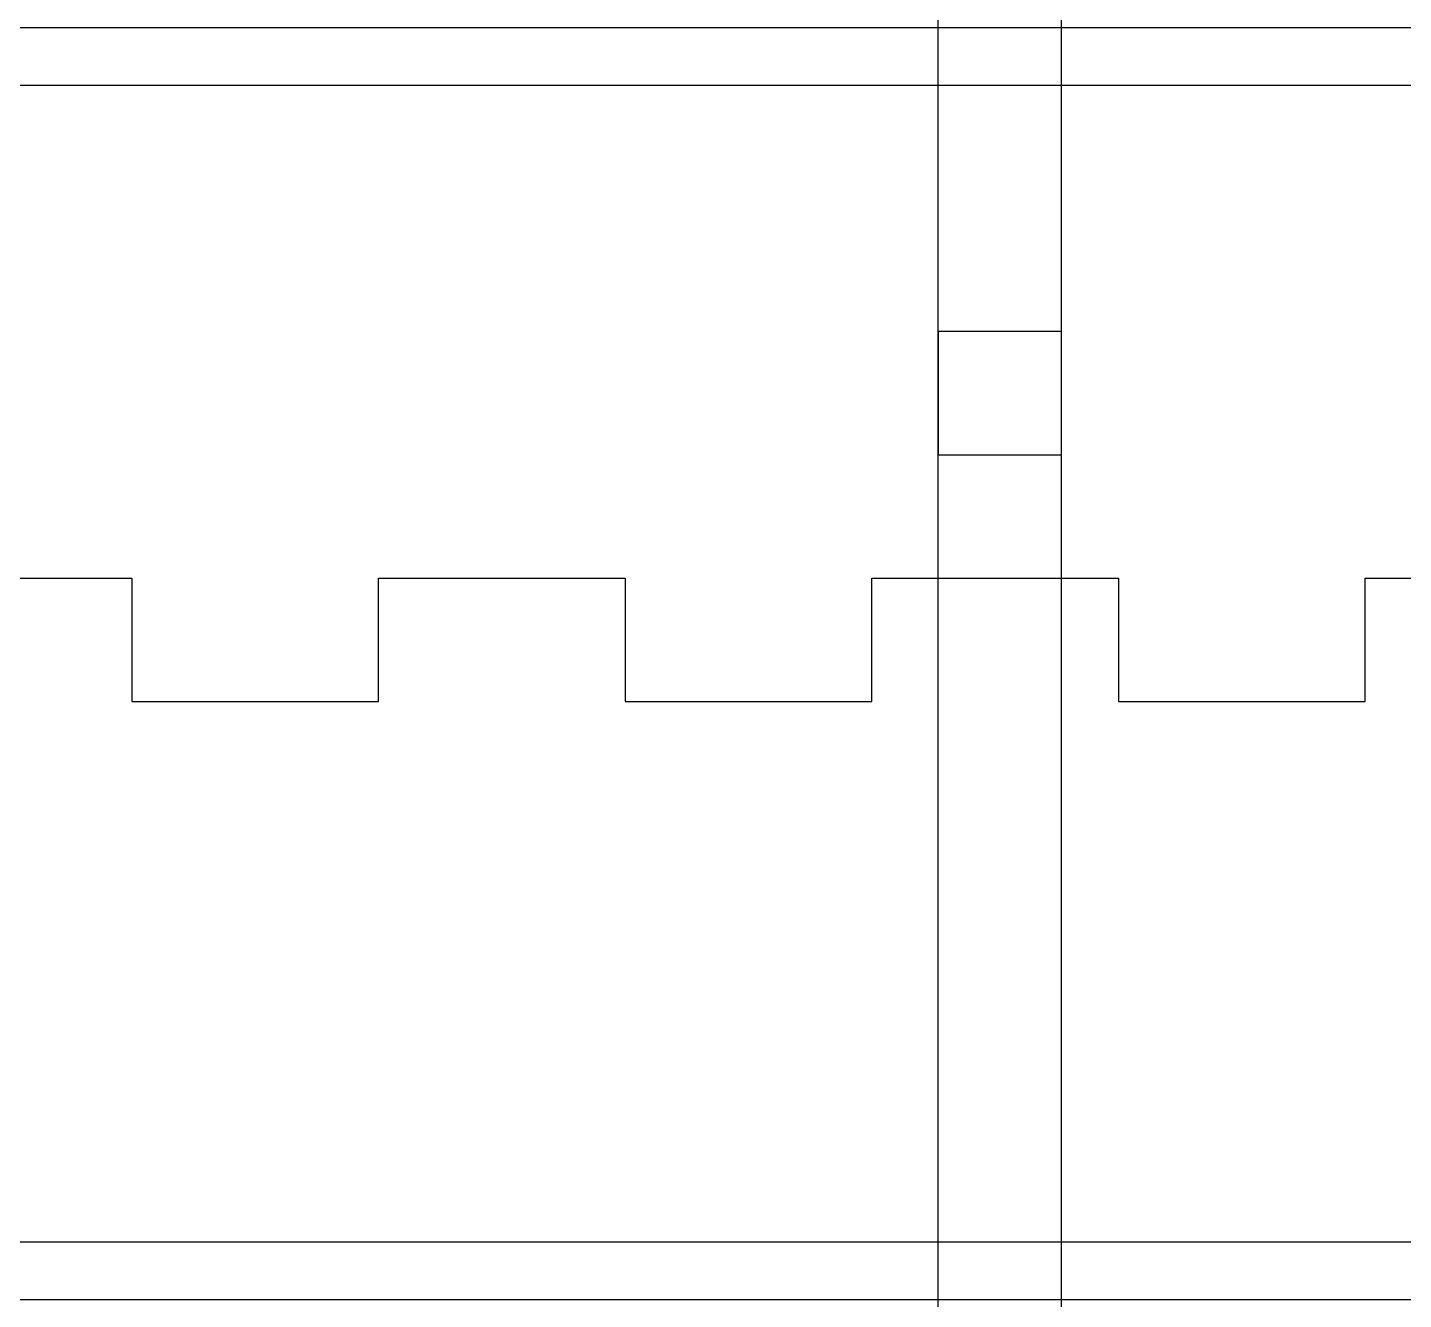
# Model space of a CAD drawing. Header units: millimetres. Extents: x -118 to 1034, y -150 to 646.
# Drawn here: x 502.4 to 569.4, y 345.3 to 407.2 of the extents above; entities that cross this region are included whole.
import ezdxf

# ---------------------------------------------------------------- set-up
doc = ezdxf.new("R2010")
doc.units = ezdxf.units.MM
doc.layers.add('Holes', color=1, linetype='Continuous', plot=False)
doc.layers.add('TabGuides', color=3, linetype='Continuous')
doc.layers.add('text', color=5, linetype='Continuous')

msp = doc.modelspace()

# ---------------------------------------------------------------- linework, layer by layer
for p, q in [((435.5074, 407.1942), (644.0074, 407.1942)), ((435.5074, 407.1942), (644.0074, 407.1942)), ((435.5074, 407.1942), (644.0074, 407.1942)), ((435.5074, 407.1942), (644.0074, 407.1942)), ((435.5074, 407.1942), (644.0074, 407.1942)), ((435.5074, 407.1942), (644.0074, 407.1942)), ((435.5074, 407.1942), (644.0074, 407.1942)), ((435.5074, 407.1942), (644.0074, 407.1942)), ((435.5074, 407.1942), (644.0074, 407.1942)), ((435.5074, 407.1942), (644.0074, 407.1942)), ((435.5074, 407.1942), (644.0074, 407.1942)), ((435.5074, 407.1942), (644.0074, 407.1942)), ((435.5074, 407.1942), (644.0074, 407.1942)), ((435.5074, 407.1942), (644.0074, 407.1942)), ((435.5074, 407.1942), (644.0074, 407.1942)), ((435.5074, 407.1942), (644.0074, 407.1942)), ((435.5074, 407.1942), (644.0074, 407.1942)), ((435.5074, 407.1942), (644.0074, 407.1942)), ((435.5074, 407.1942), (644.0074, 407.1942)), ((435.5074, 407.1942), (644.0074, 407.1942)), ((435.5074, 407.1942), (644.0074, 407.1942)), ((435.5074, 407.1942), (644.0074, 407.1942)), ((435.5074, 407.1942), (644.0074, 407.1942)), ((435.5074, 407.1942), (644.0074, 407.1942)), ((435.5074, 407.1942), (644.0074, 407.1942)), ((435.5074, 407.1942), (644.0074, 407.1942)), ((435.5074, 407.1942), (644.0074, 407.1942)), ((435.5074, 407.1942), (644.0074, 407.1942)), ((435.5074, 407.1942), (644.0074, 407.1942)), ((435.5074, 407.1942), (644.0074, 407.1942)), ((495.5074, 380.3962), (507.5074, 380.3962)), ((495.5074, 380.3962), (507.5074, 380.3962)), ((495.5074, 380.3962), (507.5074, 380.3962)), ((495.5074, 380.3962), (507.5074, 380.3962)), ((495.5074, 380.3962), (507.5074, 380.3962)), ((495.5074, 380.3962), (507.5074, 380.3962)), ((495.5074, 380.3962), (507.5074, 380.3962)), ((495.5074, 380.3962), (507.5074, 380.3962)), ((495.5074, 380.3962), (507.5074, 380.3962)), ((495.5074, 380.3962), (507.5074, 380.3962)), ((495.5074, 380.3962), (507.5074, 380.3962)), ((495.5074, 380.3962), (507.5074, 380.3962)), ((495.5074, 380.3962), (507.5074, 380.3962)), ((495.5074, 380.3962), (507.5074, 380.3962)), ((495.5074, 380.3962), (507.5074, 380.3962)), ((495.5074, 380.3962), (507.5074, 380.3962)), ((495.5074, 380.3962), (507.5074, 380.3962)), ((495.5074, 380.3962), (507.5074, 380.3962)), ((495.5074, 380.3962), (507.5074, 380.3962)), ((495.5074, 380.3962), (507.5074, 380.3962)), ((495.5074, 380.3962), (507.5074, 380.3962)), ((495.5074, 380.3962), (507.5074, 380.3962)), ((495.5074, 380.3962), (507.5074, 380.3962)), ((495.5074, 380.3962), (507.5074, 380.3962)), ((495.5074, 380.3962), (507.5074, 380.3962)), ((495.5074, 380.3962), (507.5074, 380.3962)), ((495.5074, 380.3962), (507.5074, 380.3962)), ((495.5074, 380.3962), (507.5074, 380.3962)), ((495.5074, 380.3962), (507.5074, 380.3962)), ((495.5074, 380.3962), (507.5074, 380.3962)), ((507.5074, 380.3962), (507.5074, 374.3962)), ((507.5074, 380.3962), (507.5074, 374.3962)), ((507.5074, 380.3962), (507.5074, 374.3962)), ((507.5074, 380.3962), (507.5074, 374.3962)), ((507.5074, 380.3962), (507.5074, 374.3962)), ((507.5074, 380.3962), (507.5074, 374.3962)), ((507.5074, 380.3962), (507.5074, 374.3962)), ((507.5074, 380.3962), (507.5074, 374.3962)), ((507.5074, 380.3962), (507.5074, 374.3962)), ((507.5074, 380.3962), (507.5074, 374.3962)), ((507.5074, 380.3962), (507.5074, 374.3962)), ((507.5074, 380.3962), (507.5074, 374.3962)), ((507.5074, 380.3962), (507.5074, 374.3962)), ((507.5074, 380.3962), (507.5074, 374.3962)), ((507.5074, 380.3962), (507.5074, 374.3962)), ((507.5074, 380.3962), (507.5074, 374.3962)), ((507.5074, 380.3962), (507.5074, 374.3962)), ((507.5074, 380.3962), (507.5074, 374.3962)), ((507.5074, 380.3962), (507.5074, 374.3962)), ((507.5074, 380.3962), (507.5074, 374.3962)), ((507.5074, 380.3962), (507.5074, 374.3962)), ((507.5074, 380.3962), (507.5074, 374.3962)), ((507.5074, 380.3962), (507.5074, 374.3962)), ((507.5074, 380.3962), (507.5074, 374.3962)), ((507.5074, 380.3962), (507.5074, 374.3962)), ((507.5074, 380.3962), (507.5074, 374.3962)), ((507.5074, 380.3962), (507.5074, 374.3962)), ((507.5074, 380.3962), (507.5074, 374.3962)), ((507.5074, 380.3962), (507.5074, 374.3962)), ((507.5074, 380.3962), (507.5074, 374.3962)), ((519.5074, 374.3962), (519.5074, 380.3962)), ((519.5074, 380.3962), (531.5074, 380.3962)), ((519.5074, 374.3962), (519.5074, 380.3962)), ((519.5074, 380.3962), (531.5074, 380.3962)), ((519.5074, 374.3962), (519.5074, 380.3962)), ((519.5074, 380.3962), (531.5074, 380.3962)), ((519.5074, 374.3962), (519.5074, 380.3962)), ((519.5074, 380.3962), (531.5074, 380.3962)), ((519.5074, 374.3962), (519.5074, 380.3962)), ((519.5074, 380.3962), (531.5074, 380.3962)), ((519.5074, 374.3962), (519.5074, 380.3962)), ((519.5074, 380.3962), (531.5074, 380.3962)), ((519.5074, 374.3962), (519.5074, 380.3962)), ((519.5074, 380.3962), (531.5074, 380.3962)), ((519.5074, 374.3962), (519.5074, 380.3962)), ((519.5074, 380.3962), (531.5074, 380.3962)), ((519.5074, 374.3962), (519.5074, 380.3962)), ((519.5074, 380.3962), (531.5074, 380.3962)), ((519.5074, 374.3962), (519.5074, 380.3962)), ((519.5074, 380.3962), (531.5074, 380.3962)), ((519.5074, 374.3962), (519.5074, 380.3962)), ((519.5074, 380.3962), (531.5074, 380.3962)), ((519.5074, 374.3962), (519.5074, 380.3962)), ((519.5074, 380.3962), (531.5074, 380.3962)), ((519.5074, 374.3962), (519.5074, 380.3962)), ((519.5074, 380.3962), (531.5074, 380.3962)), ((519.5074, 374.3962), (519.5074, 380.3962)), ((519.5074, 380.3962), (531.5074, 380.3962)), ((519.5074, 374.3962), (519.5074, 380.3962)), ((519.5074, 380.3962), (531.5074, 380.3962)), ((519.5074, 374.3962), (519.5074, 380.3962)), ((519.5074, 380.3962), (531.5074, 380.3962)), ((519.5074, 374.3962), (519.5074, 380.3962)), ((519.5074, 380.3962), (531.5074, 380.3962)), ((519.5074, 374.3962), (519.5074, 380.3962)), ((519.5074, 380.3962), (531.5074, 380.3962)), ((519.5074, 374.3962), (519.5074, 380.3962)), ((519.5074, 380.3962), (531.5074, 380.3962)), ((519.5074, 374.3962), (519.5074, 380.3962)), ((519.5074, 380.3962), (531.5074, 380.3962)), ((519.5074, 374.3962), (519.5074, 380.3962)), ((519.5074, 380.3962), (531.5074, 380.3962)), ((519.5074, 374.3962), (519.5074, 380.3962)), ((519.5074, 380.3962), (531.5074, 380.3962)), ((519.5074, 374.3962), (519.5074, 380.3962)), ((519.5074, 380.3962), (531.5074, 380.3962)), ((519.5074, 374.3962), (519.5074, 380.3962)), ((519.5074, 380.3962), (531.5074, 380.3962)), ((519.5074, 374.3962), (519.5074, 380.3962)), ((519.5074, 380.3962), (531.5074, 380.3962)), ((519.5074, 374.3962), (519.5074, 380.3962)), ((519.5074, 380.3962), (531.5074, 380.3962)), ((519.5074, 374.3962), (519.5074, 380.3962)), ((519.5074, 380.3962), (531.5074, 380.3962)), ((519.5074, 374.3962), (519.5074, 380.3962)), ((519.5074, 380.3962), (531.5074, 380.3962)), ((519.5074, 374.3962), (519.5074, 380.3962)), ((519.5074, 380.3962), (531.5074, 380.3962)), ((519.5074, 374.3962), (519.5074, 380.3962)), ((519.5074, 380.3962), (531.5074, 380.3962)), ((531.5074, 380.3962), (531.5074, 374.3962)), ((531.5074, 380.3962), (531.5074, 374.3962)), ((531.5074, 380.3962), (531.5074, 374.3962)), ((531.5074, 380.3962), (531.5074, 374.3962)), ((531.5074, 380.3962), (531.5074, 374.3962)), ((531.5074, 380.3962), (531.5074, 374.3962)), ((531.5074, 380.3962), (531.5074, 374.3962)), ((531.5074, 380.3962), (531.5074, 374.3962)), ((531.5074, 380.3962), (531.5074, 374.3962)), ((531.5074, 380.3962), (531.5074, 374.3962)), ((531.5074, 380.3962), (531.5074, 374.3962)), ((531.5074, 380.3962), (531.5074, 374.3962)), ((531.5074, 380.3962), (531.5074, 374.3962)), ((531.5074, 380.3962), (531.5074, 374.3962)), ((531.5074, 380.3962), (531.5074, 374.3962)), ((531.5074, 380.3962), (531.5074, 374.3962)), ((531.5074, 380.3962), (531.5074, 374.3962)), ((531.5074, 380.3962), (531.5074, 374.3962)), ((531.5074, 380.3962), (531.5074, 374.3962)), ((531.5074, 380.3962), (531.5074, 374.3962)), ((531.5074, 380.3962), (531.5074, 374.3962)), ((531.5074, 380.3962), (531.5074, 374.3962)), ((531.5074, 380.3962), (531.5074, 374.3962)), ((531.5074, 380.3962), (531.5074, 374.3962)), ((531.5074, 380.3962), (531.5074, 374.3962)), ((531.5074, 380.3962), (531.5074, 374.3962)), ((531.5074, 380.3962), (531.5074, 374.3962)), ((531.5074, 380.3962), (531.5074, 374.3962)), ((531.5074, 380.3962), (531.5074, 374.3962)), ((531.5074, 380.3962), (531.5074, 374.3962)), ((543.5074, 374.3962), (543.5074, 380.3962)), ((543.5074, 380.3962), (555.5074, 380.3962)), ((543.5074, 374.3962), (543.5074, 380.3962)), ((543.5074, 380.3962), (555.5074, 380.3962)), ((543.5074, 374.3962), (543.5074, 380.3962)), ((543.5074, 380.3962), (555.5074, 380.3962)), ((543.5074, 374.3962), (543.5074, 380.3962)), ((543.5074, 380.3962), (555.5074, 380.3962)), ((543.5074, 374.3962), (543.5074, 380.3962)), ((543.5074, 380.3962), (555.5074, 380.3962)), ((543.5074, 374.3962), (543.5074, 380.3962)), ((543.5074, 380.3962), (555.5074, 380.3962)), ((543.5074, 374.3962), (543.5074, 380.3962)), ((543.5074, 380.3962), (555.5074, 380.3962)), ((543.5074, 374.3962), (543.5074, 380.3962)), ((543.5074, 380.3962), (555.5074, 380.3962)), ((543.5074, 374.3962), (543.5074, 380.3962)), ((543.5074, 380.3962), (555.5074, 380.3962)), ((543.5074, 374.3962), (543.5074, 380.3962)), ((543.5074, 380.3962), (555.5074, 380.3962)), ((543.5074, 374.3962), (543.5074, 380.3962)), ((543.5074, 380.3962), (555.5074, 380.3962)), ((543.5074, 374.3962), (543.5074, 380.3962)), ((543.5074, 380.3962), (555.5074, 380.3962)), ((543.5074, 374.3962), (543.5074, 380.3962)), ((543.5074, 380.3962), (555.5074, 380.3962)), ((543.5074, 374.3962), (543.5074, 380.3962)), ((543.5074, 380.3962), (555.5074, 380.3962)), ((543.5074, 374.3962), (543.5074, 380.3962)), ((543.5074, 380.3962), (555.5074, 380.3962)), ((543.5074, 374.3962), (543.5074, 380.3962)), ((543.5074, 380.3962), (555.5074, 380.3962)), ((543.5074, 374.3962), (543.5074, 380.3962)), ((543.5074, 380.3962), (555.5074, 380.3962)), ((543.5074, 374.3962), (543.5074, 380.3962)), ((543.5074, 380.3962), (555.5074, 380.3962)), ((543.5074, 374.3962), (543.5074, 380.3962)), ((543.5074, 380.3962), (555.5074, 380.3962)), ((543.5074, 374.3962), (543.5074, 380.3962)), ((543.5074, 380.3962), (555.5074, 380.3962)), ((543.5074, 374.3962), (543.5074, 380.3962)), ((543.5074, 380.3962), (555.5074, 380.3962)), ((543.5074, 374.3962), (543.5074, 380.3962)), ((543.5074, 380.3962), (555.5074, 380.3962)), ((543.5074, 374.3962), (543.5074, 380.3962)), ((543.5074, 380.3962), (555.5074, 380.3962)), ((543.5074, 374.3962), (543.5074, 380.3962)), ((543.5074, 380.3962), (555.5074, 380.3962)), ((543.5074, 374.3962), (543.5074, 380.3962)), ((543.5074, 380.3962), (555.5074, 380.3962)), ((543.5074, 374.3962), (543.5074, 380.3962)), ((543.5074, 380.3962), (555.5074, 380.3962)), ((543.5074, 374.3962), (543.5074, 380.3962)), ((543.5074, 380.3962), (555.5074, 380.3962)), ((543.5074, 374.3962), (543.5074, 380.3962)), ((543.5074, 380.3962), (555.5074, 380.3962)), ((543.5074, 374.3962), (543.5074, 380.3962)), ((543.5074, 380.3962), (555.5074, 380.3962)), ((543.5074, 374.3962), (543.5074, 380.3962)), ((543.5074, 380.3962), (555.5074, 380.3962)), ((555.5074, 380.3962), (555.5074, 374.3962)), ((555.5074, 380.3962), (555.5074, 374.3962)), ((555.5074, 380.3962), (555.5074, 374.3962)), ((555.5074, 380.3962), (555.5074, 374.3962)), ((555.5074, 380.3962), (555.5074, 374.3962)), ((555.5074, 380.3962), (555.5074, 374.3962)), ((555.5074, 380.3962), (555.5074, 374.3962)), ((555.5074, 380.3962), (555.5074, 374.3962)), ((555.5074, 380.3962), (555.5074, 374.3962)), ((555.5074, 380.3962), (555.5074, 374.3962)), ((555.5074, 380.3962), (555.5074, 374.3962)), ((555.5074, 380.3962), (555.5074, 374.3962)), ((555.5074, 380.3962), (555.5074, 374.3962)), ((555.5074, 380.3962), (555.5074, 374.3962)), ((555.5074, 380.3962), (555.5074, 374.3962)), ((555.5074, 380.3962), (555.5074, 374.3962)), ((555.5074, 380.3962), (555.5074, 374.3962)), ((555.5074, 380.3962), (555.5074, 374.3962)), ((555.5074, 380.3962), (555.5074, 374.3962)), ((555.5074, 380.3962), (555.5074, 374.3962)), ((555.5074, 380.3962), (555.5074, 374.3962)), ((555.5074, 380.3962), (555.5074, 374.3962)), ((555.5074, 380.3962), (555.5074, 374.3962)), ((555.5074, 380.3962), (555.5074, 374.3962)), ((555.5074, 380.3962), (555.5074, 374.3962)), ((555.5074, 380.3962), (555.5074, 374.3962)), ((555.5074, 380.3962), (555.5074, 374.3962)), ((555.5074, 380.3962), (555.5074, 374.3962)), ((555.5074, 380.3962), (555.5074, 374.3962)), ((555.5074, 380.3962), (555.5074, 374.3962)), ((567.5074, 374.3962), (567.5074, 380.3962)), ((567.5074, 380.3962), (579.5074, 380.3962)), ((567.5074, 374.3962), (567.5074, 380.3962)), ((567.5074, 380.3962), (579.5074, 380.3962)), ((567.5074, 374.3962), (567.5074, 380.3962)), ((567.5074, 380.3962), (579.5074, 380.3962)), ((567.5074, 374.3962), (567.5074, 380.3962)), ((567.5074, 380.3962), (579.5074, 380.3962)), ((567.5074, 374.3962), (567.5074, 380.3962)), ((567.5074, 380.3962), (579.5074, 380.3962)), ((567.5074, 374.3962), (567.5074, 380.3962)), ((567.5074, 380.3962), (579.5074, 380.3962)), ((567.5074, 374.3962), (567.5074, 380.3962)), ((567.5074, 380.3962), (579.5074, 380.3962)), ((567.5074, 374.3962), (567.5074, 380.3962)), ((567.5074, 380.3962), (579.5074, 380.3962)), ((567.5074, 374.3962), (567.5074, 380.3962)), ((567.5074, 380.3962), (579.5074, 380.3962)), ((567.5074, 374.3962), (567.5074, 380.3962)), ((567.5074, 380.3962), (579.5074, 380.3962)), ((567.5074, 374.3962), (567.5074, 380.3962)), ((567.5074, 380.3962), (579.5074, 380.3962)), ((567.5074, 374.3962), (567.5074, 380.3962)), ((567.5074, 380.3962), (579.5074, 380.3962)), ((567.5074, 374.3962), (567.5074, 380.3962)), ((567.5074, 380.3962), (579.5074, 380.3962)), ((567.5074, 374.3962), (567.5074, 380.3962)), ((567.5074, 380.3962), (579.5074, 380.3962)), ((567.5074, 374.3962), (567.5074, 380.3962)), ((567.5074, 380.3962), (579.5074, 380.3962)), ((567.5074, 374.3962), (567.5074, 380.3962)), ((567.5074, 380.3962), (579.5074, 380.3962)), ((567.5074, 374.3962), (567.5074, 380.3962)), ((567.5074, 380.3962), (579.5074, 380.3962)), ((567.5074, 374.3962), (567.5074, 380.3962)), ((567.5074, 380.3962), (579.5074, 380.3962)), ((567.5074, 374.3962), (567.5074, 380.3962)), ((567.5074, 380.3962), (579.5074, 380.3962)), ((567.5074, 374.3962), (567.5074, 380.3962)), ((567.5074, 380.3962), (579.5074, 380.3962)), ((567.5074, 374.3962), (567.5074, 380.3962)), ((567.5074, 380.3962), (579.5074, 380.3962)), ((567.5074, 374.3962), (567.5074, 380.3962)), ((567.5074, 380.3962), (579.5074, 380.3962)), ((567.5074, 374.3962), (567.5074, 380.3962)), ((567.5074, 380.3962), (579.5074, 380.3962)), ((567.5074, 374.3962), (567.5074, 380.3962)), ((567.5074, 380.3962), (579.5074, 380.3962)), ((567.5074, 374.3962), (567.5074, 380.3962)), ((567.5074, 380.3962), (579.5074, 380.3962)), ((567.5074, 374.3962), (567.5074, 380.3962)), ((567.5074, 380.3962), (579.5074, 380.3962)), ((567.5074, 374.3962), (567.5074, 380.3962)), ((567.5074, 380.3962), (579.5074, 380.3962)), ((567.5074, 374.3962), (567.5074, 380.3962)), ((567.5074, 380.3962), (579.5074, 380.3962)), ((567.5074, 374.3962), (567.5074, 380.3962)), ((567.5074, 380.3962), (579.5074, 380.3962)), ((567.5074, 374.3962), (567.5074, 380.3962)), ((567.5074, 380.3962), (579.5074, 380.3962)), ((507.5074, 374.3962), (519.5074, 374.3962)), ((507.5074, 374.3962), (519.5074, 374.3962)), ((507.5074, 374.3962), (519.5074, 374.3962)), ((507.5074, 374.3962), (519.5074, 374.3962)), ((507.5074, 374.3962), (519.5074, 374.3962)), ((507.5074, 374.3962), (519.5074, 374.3962)), ((507.5074, 374.3962), (519.5074, 374.3962)), ((507.5074, 374.3962), (519.5074, 374.3962)), ((507.5074, 374.3962), (519.5074, 374.3962)), ((507.5074, 374.3962), (519.5074, 374.3962)), ((507.5074, 374.3962), (519.5074, 374.3962)), ((507.5074, 374.3962), (519.5074, 374.3962)), ((507.5074, 374.3962), (519.5074, 374.3962)), ((507.5074, 374.3962), (519.5074, 374.3962)), ((507.5074, 374.3962), (519.5074, 374.3962)), ((507.5074, 374.3962), (519.5074, 374.3962)), ((507.5074, 374.3962), (519.5074, 374.3962)), ((507.5074, 374.3962), (519.5074, 374.3962)), ((507.5074, 374.3962), (519.5074, 374.3962)), ((507.5074, 374.3962), (519.5074, 374.3962)), ((507.5074, 374.3962), (519.5074, 374.3962)), ((507.5074, 374.3962), (519.5074, 374.3962)), ((507.5074, 374.3962), (519.5074, 374.3962)), ((507.5074, 374.3962), (519.5074, 374.3962)), ((507.5074, 374.3962), (519.5074, 374.3962)), ((507.5074, 374.3962), (519.5074, 374.3962)), ((507.5074, 374.3962), (519.5074, 374.3962)), ((507.5074, 374.3962), (519.5074, 374.3962)), ((507.5074, 374.3962), (519.5074, 374.3962)), ((507.5074, 374.3962), (519.5074, 374.3962)), ((531.5074, 374.3962), (543.5074, 374.3962)), ((531.5074, 374.3962), (543.5074, 374.3962)), ((531.5074, 374.3962), (543.5074, 374.3962)), ((531.5074, 374.3962), (543.5074, 374.3962)), ((531.5074, 374.3962), (543.5074, 374.3962)), ((531.5074, 374.3962), (543.5074, 374.3962)), ((531.5074, 374.3962), (543.5074, 374.3962)), ((531.5074, 374.3962), (543.5074, 374.3962)), ((531.5074, 374.3962), (543.5074, 374.3962)), ((531.5074, 374.3962), (543.5074, 374.3962)), ((531.5074, 374.3962), (543.5074, 374.3962)), ((531.5074, 374.3962), (543.5074, 374.3962)), ((531.5074, 374.3962), (543.5074, 374.3962)), ((531.5074, 374.3962), (543.5074, 374.3962)), ((531.5074, 374.3962), (543.5074, 374.3962)), ((531.5074, 374.3962), (543.5074, 374.3962)), ((531.5074, 374.3962), (543.5074, 374.3962)), ((531.5074, 374.3962), (543.5074, 374.3962)), ((531.5074, 374.3962), (543.5074, 374.3962)), ((531.5074, 374.3962), (543.5074, 374.3962)), ((531.5074, 374.3962), (543.5074, 374.3962)), ((531.5074, 374.3962), (543.5074, 374.3962)), ((531.5074, 374.3962), (543.5074, 374.3962)), ((531.5074, 374.3962), (543.5074, 374.3962)), ((531.5074, 374.3962), (543.5074, 374.3962)), ((531.5074, 374.3962), (543.5074, 374.3962)), ((531.5074, 374.3962), (543.5074, 374.3962)), ((531.5074, 374.3962), (543.5074, 374.3962)), ((531.5074, 374.3962), (543.5074, 374.3962)), ((531.5074, 374.3962), (543.5074, 374.3962)), ((555.5074, 374.3962), (567.5074, 374.3962)), ((555.5074, 374.3962), (567.5074, 374.3962)), ((555.5074, 374.3962), (567.5074, 374.3962)), ((555.5074, 374.3962), (567.5074, 374.3962)), ((555.5074, 374.3962), (567.5074, 374.3962)), ((555.5074, 374.3962), (567.5074, 374.3962)), ((555.5074, 374.3962), (567.5074, 374.3962)), ((555.5074, 374.3962), (567.5074, 374.3962)), ((555.5074, 374.3962), (567.5074, 374.3962)), ((555.5074, 374.3962), (567.5074, 374.3962)), ((555.5074, 374.3962), (567.5074, 374.3962)), ((555.5074, 374.3962), (567.5074, 374.3962)), ((555.5074, 374.3962), (567.5074, 374.3962)), ((555.5074, 374.3962), (567.5074, 374.3962)), ((555.5074, 374.3962), (567.5074, 374.3962)), ((555.5074, 374.3962), (567.5074, 374.3962)), ((555.5074, 374.3962), (567.5074, 374.3962)), ((555.5074, 374.3962), (567.5074, 374.3962)), ((555.5074, 374.3962), (567.5074, 374.3962)), ((555.5074, 374.3962), (567.5074, 374.3962)), ((555.5074, 374.3962), (567.5074, 374.3962)), ((555.5074, 374.3962), (567.5074, 374.3962)), ((555.5074, 374.3962), (567.5074, 374.3962)), ((555.5074, 374.3962), (567.5074, 374.3962)), ((555.5074, 374.3962), (567.5074, 374.3962)), ((555.5074, 374.3962), (567.5074, 374.3962)), ((555.5074, 374.3962), (567.5074, 374.3962)), ((555.5074, 374.3962), (567.5074, 374.3962)), ((555.5074, 374.3962), (567.5074, 374.3962)), ((555.5074, 374.3962), (567.5074, 374.3962)), ((435.5074, 348.0963), (644.0074, 348.0963)), ((435.5074, 348.0963), (644.0074, 348.0963)), ((435.5074, 348.0963), (644.0074, 348.0963)), ((435.5074, 348.0963), (644.0074, 348.0963)), ((435.5074, 348.0963), (644.0074, 348.0963)), ((435.5074, 348.0963), (644.0074, 348.0963)), ((435.5074, 348.0963), (644.0074, 348.0963)), ((435.5074, 348.0963), (644.0074, 348.0963)), ((435.5074, 348.0963), (644.0074, 348.0963)), ((435.5074, 348.0963), (644.0074, 348.0963)), ((435.5074, 348.0963), (644.0074, 348.0963)), ((435.5074, 348.0963), (644.0074, 348.0963)), ((435.5074, 348.0963), (644.0074, 348.0963)), ((435.5074, 348.0963), (644.0074, 348.0963)), ((435.5074, 348.0963), (644.0074, 348.0963)), ((435.5074, 348.0963), (644.0074, 348.0963)), ((435.5074, 348.0963), (644.0074, 348.0963)), ((435.5074, 348.0963), (644.0074, 348.0963)), ((435.5074, 348.0963), (644.0074, 348.0963)), ((435.5074, 348.0963), (644.0074, 348.0963)), ((435.5074, 348.0963), (644.0074, 348.0963)), ((435.5074, 348.0963), (644.0074, 348.0963)), ((435.5074, 348.0963), (644.0074, 348.0963)), ((435.5074, 348.0963), (644.0074, 348.0963)), ((435.5074, 348.0963), (644.0074, 348.0963)), ((435.5074, 348.0963), (644.0074, 348.0963)), ((435.5074, 348.0963), (644.0074, 348.0963)), ((435.5074, 348.0963), (644.0074, 348.0963)), ((435.5074, 348.0963), (644.0074, 348.0963)), ((435.5074, 348.0963), (644.0074, 348.0963))]:
    msp.add_line(p, q)
at = {"layer": 'Holes'}
msp.add_lwpolyline([(546.7359, 392.3962), (546.7359, 386.3962), (552.7359, 386.3962), (552.7359, 392.3962)], close=True, dxfattribs=at)
at = {"layer": 'TabGuides'}
for p in [(546.7359, 87.8654), (552.7359, 87.8654)]:
    msp.add_xline(p, (0, 1), dxfattribs=at)
at = {"layer": 'text'}
for p, q in [((435.5074, 404.3962), (855.5074, 404.3962)), ((435.5074, 404.3962), (855.5074, 404.3962)), ((435.5074, 404.3962), (855.5074, 404.3962)), ((435.5074, 404.3962), (855.5074, 404.3962)), ((435.5074, 404.3962), (855.5074, 404.3962)), ((435.5074, 404.3962), (855.5074, 404.3962)), ((435.5074, 404.3962), (855.5074, 404.3962)), ((435.5074, 404.3962), (855.5074, 404.3962)), ((435.5074, 404.3962), (855.5074, 404.3962)), ((435.5074, 404.3962), (855.5074, 404.3962)), ((435.5074, 404.3962), (855.5074, 404.3962)), ((435.5074, 404.3962), (855.5074, 404.3962)), ((435.5074, 404.3962), (855.5074, 404.3962)), ((435.5074, 404.3962), (855.5074, 404.3962)), ((435.5074, 404.3962), (855.5074, 404.3962)), ((435.5074, 404.3962), (855.5074, 404.3962)), ((435.5074, 404.3962), (855.5074, 404.3962)), ((435.5074, 404.3962), (855.5074, 404.3962)), ((435.5074, 404.3962), (855.5074, 404.3962)), ((435.5074, 404.3962), (855.5074, 404.3962)), ((435.5074, 404.3962), (855.5074, 404.3962)), ((435.5074, 404.3962), (855.5074, 404.3962)), ((435.5074, 404.3962), (855.5074, 404.3962)), ((435.5074, 404.3962), (855.5074, 404.3962)), ((435.5074, 404.3962), (855.5074, 404.3962)), ((435.5074, 404.3962), (855.5074, 404.3962)), ((435.5074, 404.3962), (855.5074, 404.3962)), ((435.5074, 404.3962), (855.5074, 404.3962)), ((435.5074, 404.3962), (855.5074, 404.3962)), ((435.5074, 404.3962), (855.5074, 404.3962)), ((435.5074, 345.2983), (855.5074, 345.2983)), ((435.5074, 345.2983), (855.5074, 345.2983)), ((435.5074, 345.2983), (855.5074, 345.2983)), ((435.5074, 345.2983), (855.5074, 345.2983)), ((435.5074, 345.2983), (855.5074, 345.2983)), ((435.5074, 345.2983), (855.5074, 345.2983)), ((435.5074, 345.2983), (855.5074, 345.2983)), ((435.5074, 345.2983), (855.5074, 345.2983)), ((435.5074, 345.2983), (855.5074, 345.2983)), ((435.5074, 345.2983), (855.5074, 345.2983)), ((435.5074, 345.2983), (855.5074, 345.2983)), ((435.5074, 345.2983), (855.5074, 345.2983)), ((435.5074, 345.2983), (855.5074, 345.2983)), ((435.5074, 345.2983), (855.5074, 345.2983)), ((435.5074, 345.2983), (855.5074, 345.2983)), ((435.5074, 345.2983), (855.5074, 345.2983)), ((435.5074, 345.2983), (855.5074, 345.2983)), ((435.5074, 345.2983), (855.5074, 345.2983)), ((435.5074, 345.2983), (855.5074, 345.2983)), ((435.5074, 345.2983), (855.5074, 345.2983)), ((435.5074, 345.2983), (855.5074, 345.2983)), ((435.5074, 345.2983), (855.5074, 345.2983)), ((435.5074, 345.2983), (855.5074, 345.2983)), ((435.5074, 345.2983), (855.5074, 345.2983)), ((435.5074, 345.2983), (855.5074, 345.2983)), ((435.5074, 345.2983), (855.5074, 345.2983)), ((435.5074, 345.2983), (855.5074, 345.2983)), ((435.5074, 345.2983), (855.5074, 345.2983)), ((435.5074, 345.2983), (855.5074, 345.2983)), ((435.5074, 345.2983), (855.5074, 345.2983))]:
    msp.add_line(p, q, dxfattribs=at)

doc.saveas('drawing.dxf')
